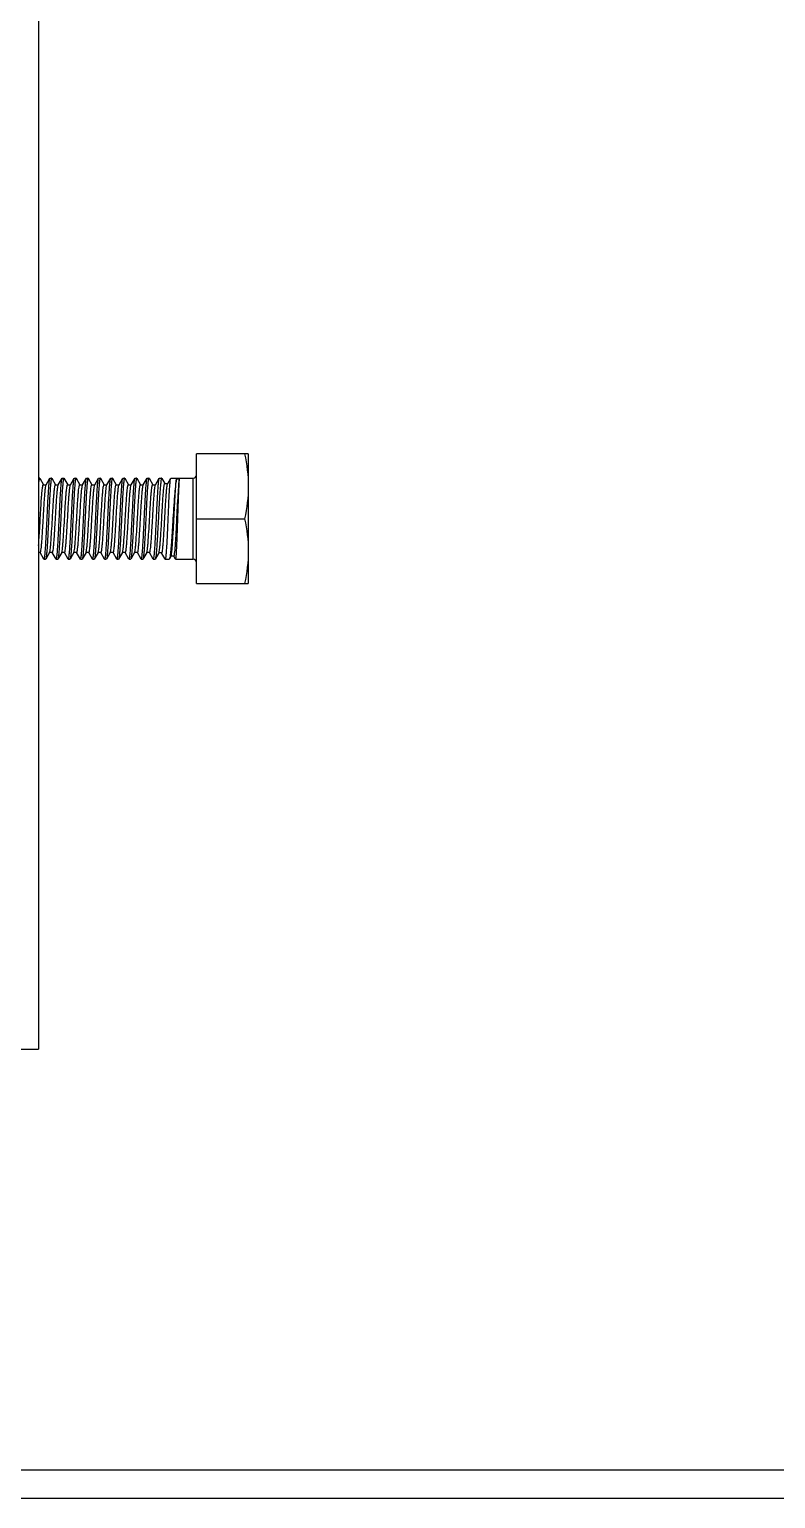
# Model space of a CAD drawing. Extents: x -427546 to -314919, y 698702 to 968782.
# Drawn here: x -417808 to -417338, y 893810 to 894737 of the extents above; entities that cross this region are included whole.
import ezdxf

# ---------------------------------------------------------------- set-up
doc = ezdxf.new("R2010")
doc.units = 0
doc.header["$LTSCALE"] = 1000
doc.header["$MEASUREMENT"] = 0
doc.layers.get('0').update_dxf_attribs({"linetype": 'CONTINUOUS'})

msp = doc.modelspace()

# ---------------------------------------------------------------- linework, layer by layer
for p, q in [((-417802.68, 895790.3), (-417802.68, 894093.48)), ((-417670.31, 894469.13), (-417703.02, 894469.13)), ((-417703.02, 894387.35), (-417703.02, 894469.13)), ((-417670.31, 894469.13), (-417670.31, 894387.35)), ((-417802.68, 894453.79), (-417802.04, 894453.79)), ((-417801.94, 894453.71), (-417802.04, 894453.79)), ((-417801.94, 894453.71), (-417799.59, 894449.65)), ((-417799.65, 894449.65), (-417797.8, 894449.65)), ((-417797.86, 894449.55), (-417795.44, 894453.71)), ((-417795.44, 894453.71), (-417795.34, 894453.79)), ((-417795.34, 894453.79), (-417794.38, 894453.79)), ((-417794.28, 894453.71), (-417794.38, 894453.79)), ((-417794.28, 894453.71), (-417791.93, 894449.65)), ((-417791.99, 894449.65), (-417790.13, 894449.65)), ((-417790.19, 894449.55), (-417787.77, 894453.71)), ((-417787.77, 894453.71), (-417787.67, 894453.79)), ((-417787.67, 894453.79), (-417786.71, 894453.79)), ((-417786.61, 894453.71), (-417786.71, 894453.79)), ((-417786.61, 894453.71), (-417784.26, 894449.65)), ((-417784.32, 894449.65), (-417782.46, 894449.65)), ((-417782.52, 894449.55), (-417780.11, 894453.71)), ((-417780.11, 894453.71), (-417780.01, 894453.79)), ((-417780.01, 894453.79), (-417779.05, 894453.79)), ((-417778.94, 894453.71), (-417779.05, 894453.79)), ((-417778.94, 894453.71), (-417776.6, 894449.65)), ((-417776.66, 894449.65), (-417774.8, 894449.65)), ((-417774.86, 894449.55), (-417772.44, 894453.71)), ((-417772.44, 894453.71), (-417772.34, 894453.79)), ((-417772.34, 894453.79), (-417771.38, 894453.79)), ((-417771.28, 894453.71), (-417771.38, 894453.79)), ((-417771.28, 894453.71), (-417768.93, 894449.65)), ((-417768.99, 894449.65), (-417767.13, 894449.65)), ((-417767.19, 894449.55), (-417764.77, 894453.71)), ((-417764.77, 894453.71), (-417764.67, 894453.79)), ((-417764.67, 894453.79), (-417763.71, 894453.79)), ((-417763.61, 894453.71), (-417761.26, 894449.65)), ((-417761.32, 894449.65), (-417759.47, 894449.65)), ((-417759.53, 894449.55), (-417757.11, 894453.71)), ((-417757.11, 894453.71), (-417757.01, 894453.79)), ((-417757.01, 894453.79), (-417756.05, 894453.79)), ((-417755.95, 894453.71), (-417756.05, 894453.79)), ((-417755.95, 894453.71), (-417753.6, 894449.65)), ((-417753.66, 894449.65), (-417751.8, 894449.65)), ((-417751.86, 894449.55), (-417749.44, 894453.71)), ((-417749.44, 894453.71), (-417749.34, 894453.79)), ((-417749.34, 894453.79), (-417748.38, 894453.79)), ((-417748.28, 894453.71), (-417748.38, 894453.79)), ((-417748.28, 894453.71), (-417745.93, 894449.65)), ((-417745.99, 894449.65), (-417744.13, 894449.65)), ((-417744.19, 894449.55), (-417741.77, 894453.71)), ((-417741.77, 894453.71), (-417741.67, 894453.79)), ((-417741.67, 894453.79), (-417740.71, 894453.79)), ((-417740.61, 894453.71), (-417740.71, 894453.79)), ((-417740.61, 894453.71), (-417738.26, 894449.65)), ((-417738.32, 894449.65), (-417736.47, 894449.65)), ((-417736.53, 894449.55), (-417734.11, 894453.71)), ((-417734.11, 894453.71), (-417734.01, 894453.79)), ((-417734.01, 894453.79), (-417733.05, 894453.79)), ((-417732.95, 894453.71), (-417730.6, 894449.65)), ((-417730.66, 894449.65), (-417728.8, 894449.65)), ((-417728.86, 894449.55), (-417726.44, 894453.71)), ((-417726.44, 894453.71), (-417726.34, 894453.79)), ((-417726.34, 894453.79), (-417724.89, 894453.79)), ((-417724.75, 894453.68), (-417724.89, 894453.79)), ((-417724.75, 894453.68), (-417722.91, 894450.51)), ((-417722.97, 894450.51), (-417721.11, 894450.51)), ((-417721.17, 894450.41), (-417719.24, 894453.73)), ((-417719.24, 894453.73), (-417719.17, 894453.79)), ((-417719.17, 894453.79), (-417705.06, 894453.79)), ((-417713.67, 894453.21), (-417715.59, 894453.21)), ((-417705.06, 894402.68), (-417705.06, 894453.79)), ((-417703.02, 894428.24), (-417672.61, 894428.24)), ((-417801.57, 894406.82), (-417802.68, 894406.82)), ((-417799.27, 894402.77), (-417801.63, 894406.82)), ((-417799.27, 894402.77), (-417799.17, 894402.68)), ((-417799.17, 894402.68), (-417798.21, 894402.68)), ((-417798.11, 894402.77), (-417798.21, 894402.68)), ((-417795.7, 894406.93), (-417798.11, 894402.77)), ((-417793.9, 894406.82), (-417795.76, 894406.82)), ((-417795.7, 894406.93), (-417795.64, 894407.07)), ((-417791.61, 894402.77), (-417793.96, 894406.82)), ((-417791.61, 894402.77), (-417791.51, 894402.68)), ((-417791.51, 894402.68), (-417790.55, 894402.68)), ((-417790.44, 894402.77), (-417790.55, 894402.68)), ((-417788.03, 894406.93), (-417790.44, 894402.77)), ((-417786.24, 894406.82), (-417788.09, 894406.82)), ((-417788.03, 894406.93), (-417787.97, 894407.06)), ((-417783.94, 894402.77), (-417786.3, 894406.82)), ((-417783.94, 894402.77), (-417783.84, 894402.68)), ((-417783.84, 894402.68), (-417782.88, 894402.68)), ((-417782.78, 894402.77), (-417782.88, 894402.68)), ((-417780.37, 894406.93), (-417782.78, 894402.77)), ((-417778.57, 894406.82), (-417780.43, 894406.82)), ((-417780.37, 894406.93), (-417780.31, 894407.05)), ((-417776.27, 894402.77), (-417778.63, 894406.82)), ((-417776.27, 894402.77), (-417776.17, 894402.68)), ((-417776.17, 894402.68), (-417775.21, 894402.68)), ((-417775.11, 894402.77), (-417775.21, 894402.68)), ((-417772.7, 894406.93), (-417775.11, 894402.77)), ((-417770.91, 894406.82), (-417772.76, 894406.82)), ((-417772.7, 894406.93), (-417772.65, 894407.05)), ((-417768.61, 894402.77), (-417770.97, 894406.82)), ((-417768.61, 894402.77), (-417768.51, 894402.68)), ((-417768.51, 894402.68), (-417767.55, 894402.68)), ((-417767.45, 894402.77), (-417767.55, 894402.68)), ((-417765.04, 894406.93), (-417767.45, 894402.77)), ((-417763.24, 894406.82), (-417765.1, 894406.82)), ((-417765.04, 894406.93), (-417764.98, 894407.04)), ((-417760.94, 894402.77), (-417763.3, 894406.82)), ((-417760.94, 894402.77), (-417760.84, 894402.68)), ((-417760.84, 894402.68), (-417759.88, 894402.68)), ((-417759.78, 894402.77), (-417759.88, 894402.68)), ((-417757.37, 894406.93), (-417759.78, 894402.77)), ((-417755.57, 894406.82), (-417757.43, 894406.82)), ((-417753.27, 894402.77), (-417755.63, 894406.82)), ((-417753.27, 894402.77), (-417753.17, 894402.68)), ((-417753.17, 894402.68), (-417752.21, 894402.68)), ((-417749.7, 894406.93), (-417752.11, 894402.77)), ((-417747.91, 894406.82), (-417749.76, 894406.82)), ((-417749.7, 894406.93), (-417749.65, 894407.03)), ((-417745.61, 894402.77), (-417747.97, 894406.82)), ((-417745.51, 894402.68), (-417744.55, 894402.68)), ((-417744.45, 894402.77), (-417744.55, 894402.68)), ((-417742.04, 894406.93), (-417744.45, 894402.77)), ((-417740.24, 894406.82), (-417742.1, 894406.82)), ((-417742.04, 894406.93), (-417741.99, 894407.03)), ((-417737.94, 894402.77), (-417740.3, 894406.82)), ((-417737.94, 894402.77), (-417737.84, 894402.68)), ((-417737.84, 894402.68), (-417736.88, 894402.68)), ((-417736.78, 894402.77), (-417736.88, 894402.68)), ((-417734.37, 894406.93), (-417736.78, 894402.77)), ((-417732.57, 894406.82), (-417734.43, 894406.82)), ((-417734.37, 894406.93), (-417734.32, 894407.02)), ((-417730.27, 894402.77), (-417732.63, 894406.82)), ((-417730.27, 894402.77), (-417730.17, 894402.68)), ((-417730.17, 894402.68), (-417729.13, 894402.68)), ((-417729.02, 894402.78), (-417729.13, 894402.68)), ((-417726.7, 894406.78), (-417729.02, 894402.78)), ((-417724.9, 894406.68), (-417726.76, 894406.68)), ((-417722.68, 894402.76), (-417724.96, 894406.68)), ((-417722.68, 894402.76), (-417722.59, 894402.68)), ((-417722.59, 894402.68), (-417720.28, 894402.68)), ((-417720.12, 894402.82), (-417720.28, 894402.68)), ((-417719.02, 894404.71), (-417720.12, 894402.82)), ((-417717.21, 894404.62), (-417719.07, 894404.62)), ((-417716.17, 894402.73), (-417717.25, 894404.59)), ((-417716.17, 894402.73), (-417716.12, 894402.68)), ((-417716.12, 894402.68), (-417705.06, 894402.68)), ((-417703.02, 894387.35), (-417670.31, 894387.35)), ((-418012.23, 894093.48), (-417802.68, 894093.48)), ((-414369.28, 893827.71), (-417835.91, 893827.71)), ((-414369.28, 893809.82), (-417835.91, 893809.82))]:
    msp.add_line(p, q)
for centre, start, end in [((-417705.06, 894455.84), 270, 0), ((-417705.06, 894400.64), 0, 90)]:
    msp.add_arc(centre, 2.04, start, end)
for points in [[(-417672.61, 894469.13), (-417671.2, 894462.42), (-417670.31, 894455.54), (-417670.31, 894448.68)], [(-417670.31, 894448.68), (-417670.31, 894441.83), (-417671.2, 894434.95), (-417672.61, 894428.24)], [(-417672.61, 894428.24), (-417671.2, 894421.53), (-417670.31, 894414.65), (-417670.31, 894407.8)], [(-417670.31, 894407.8), (-417670.31, 894400.94), (-417671.2, 894394.06), (-417672.61, 894387.35)]]:
    msp.add_open_spline(points, degree=3)
for points, knots in [([(-417802.04, 894453.79), (-417802.14, 894453.79), (-417802.27, 894453.39), (-417802.39, 894452.82), (-417802.55, 894451.7), (-417802.64, 894450.86), (-417802.68, 894450.37)], [0, 0, 0, 0, 0.077049, 0.268055, 0.577055, 1, 1, 1, 1]), ([(-417802.68, 894411.31), (-417802.53, 894412.91), (-417802.27, 894416.5), (-417801.91, 894422.28), (-417801.55, 894428.63), (-417801.19, 894434.95), (-417800.88, 894439.91), (-417800.62, 894443.4), (-417800.43, 894445.53), (-417800.25, 894447.21), (-417800.07, 894448.51), (-417799.92, 894449.19), (-417799.76, 894449.65), (-417799.65, 894449.65)], [0, 0, 0, 0, 0.125273, 0.280526, 0.451, 0.620464, 0.772784, 0.837888, 0.893492, 0.938284, 0.971239, 0.991709, 1, 1, 1, 1]), ([(-417801.57, 894406.82), (-417801.52, 894406.82), (-417801.41, 894406.97), (-417801.26, 894407.47), (-417801.05, 894408.6), (-417800.84, 894410.43), (-417800.62, 894412.92), (-417800.4, 894415.95), (-417800.17, 894419.43), (-417799.94, 894423.23), (-417799.64, 894428.52), (-417799.34, 894433.77), (-417799.03, 894438.78), (-417798.81, 894442.06), (-417798.58, 894444.84), (-417798.37, 894447.03), (-417798.14, 894448.52), (-417797.99, 894449.32), (-417797.86, 894449.55)], [0, 0, 0, 0, 0.003516, 0.010771, 0.037949, 0.081609, 0.140308, 0.211978, 0.294061, 0.383613, 0.477416, 0.664254, 0.750571, 0.827952, 0.893624, 0.945254, 0.981055, 1, 1, 1, 1]), ([(-417797.26, 894428.24), (-417797.11, 894431.34), (-417796.89, 894435.85), (-417796.59, 894441.62), (-417796.37, 894445.35), (-417796.14, 894448.49), (-417795.94, 894450.95), (-417795.71, 894452.59), (-417795.58, 894453.46), (-417795.44, 894453.71)], [0, 0, 0, 0, 0.364023, 0.530311, 0.678342, 0.803036, 0.90014, 0.966414, 1, 1, 1, 1]), ([(-417794.38, 894453.79), (-417794.44, 894453.79), (-417794.55, 894453.59), (-417794.64, 894453.24), (-417794.76, 894452.61), (-417794.93, 894451.35), (-417795.13, 894449.22), (-417795.36, 894446.08), (-417795.59, 894442.26), (-417795.83, 894437.89), (-417796.06, 894433.16), (-417796.22, 894429.9), (-417796.29, 894428.24)], [0, 0, 0, 0, 0.006679, 0.021742, 0.04591, 0.079126, 0.171519, 0.295578, 0.446611, 0.618856, 0.8057, 1, 1, 1, 1]), ([(-417795.64, 894407.07), (-417795.52, 894407.37), (-417795.36, 894408.26), (-417795.14, 894409.91), (-417794.93, 894412.2), (-417794.61, 894416.28), (-417794.25, 894422.22), (-417793.89, 894428.52), (-417793.59, 894433.72), (-417793.37, 894437.43), (-417793.14, 894440.81), (-417792.92, 894443.76), (-417792.7, 894446.17), (-417792.5, 894447.94), (-417792.3, 894449.03), (-417792.15, 894449.51), (-417792.04, 894449.65), (-417791.99, 894449.65)], [0, 0, 0, 0, 0.023139, 0.062463, 0.116774, 0.184236, 0.348936, 0.533941, 0.62611, 0.713772, 0.793885, 0.863675, 0.920735, 0.963127, 0.989505, 0.996557, 1, 1, 1, 1]), ([(-417793.9, 894406.82), (-417793.85, 894406.82), (-417793.74, 894406.97), (-417793.59, 894407.47), (-417793.39, 894408.6), (-417793.18, 894410.43), (-417792.95, 894412.92), (-417792.73, 894415.95), (-417792.5, 894419.43), (-417792.27, 894423.23), (-417791.97, 894428.52), (-417791.68, 894433.77), (-417791.36, 894438.78), (-417791.14, 894442.06), (-417790.91, 894444.84), (-417790.7, 894447.03), (-417790.47, 894448.52), (-417790.33, 894449.32), (-417790.19, 894449.55)], [0, 0, 0, 0, 0.003516, 0.010771, 0.037949, 0.081609, 0.140308, 0.211978, 0.294061, 0.383613, 0.477416, 0.664254, 0.750571, 0.827952, 0.893624, 0.945254, 0.981055, 1, 1, 1, 1]), ([(-417789.59, 894428.24), (-417789.44, 894431.34), (-417789.23, 894435.85), (-417788.92, 894441.62), (-417788.7, 894445.35), (-417788.48, 894448.49), (-417788.28, 894450.95), (-417788.04, 894452.59), (-417787.92, 894453.46), (-417787.77, 894453.71)], [0, 0, 0, 0, 0.364021, 0.530313, 0.678345, 0.803036, 0.900138, 0.966413, 1, 1, 1, 1]), ([(-417786.71, 894453.79), (-417786.77, 894453.79), (-417786.88, 894453.59), (-417786.97, 894453.24), (-417787.09, 894452.61), (-417787.26, 894451.35), (-417787.46, 894449.22), (-417787.69, 894446.08), (-417787.93, 894442.26), (-417788.16, 894437.9), (-417788.39, 894433.16), (-417788.55, 894429.9), (-417788.63, 894428.24)], [0, 0, 0, 0, 0.006669, 0.021718, 0.045876, 0.079084, 0.171468, 0.295521, 0.446556, 0.618814, 0.805682, 1, 1, 1, 1]), ([(-417787.97, 894407.06), (-417787.86, 894407.37), (-417787.7, 894408.25), (-417787.48, 894409.89), (-417787.27, 894412.18), (-417786.95, 894416.26), (-417786.58, 894422.2), (-417786.22, 894428.5), (-417785.93, 894433.71), (-417785.7, 894437.41), (-417785.48, 894440.8), (-417785.26, 894443.75), (-417785.04, 894446.17), (-417784.83, 894447.94), (-417784.63, 894449.03), (-417784.48, 894449.51), (-417784.37, 894449.65), (-417784.32, 894449.65)], [0, 0, 0, 0, 0.023, 0.06221, 0.116433, 0.183837, 0.348506, 0.533571, 0.625793, 0.713517, 0.793694, 0.863545, 0.920659, 0.963092, 0.989496, 0.996554, 1, 1, 1, 1]), ([(-417786.24, 894406.82), (-417786.19, 894406.82), (-417786.08, 894406.97), (-417785.92, 894407.47), (-417785.72, 894408.6), (-417785.51, 894410.43), (-417785.29, 894412.92), (-417785.06, 894415.95), (-417784.84, 894419.43), (-417784.61, 894423.23), (-417784.3, 894428.52), (-417784.01, 894433.77), (-417783.7, 894438.78), (-417783.47, 894442.06), (-417783.24, 894444.84), (-417783.04, 894447.03), (-417782.8, 894448.52), (-417782.66, 894449.32), (-417782.52, 894449.55)], [0, 0, 0, 0, 0.003516, 0.010771, 0.037949, 0.081609, 0.140308, 0.211978, 0.294061, 0.383613, 0.477416, 0.664254, 0.750571, 0.827952, 0.893624, 0.945254, 0.981055, 1, 1, 1, 1]), ([(-417781.92, 894428.24), (-417781.77, 894431.34), (-417781.56, 894435.85), (-417781.25, 894441.62), (-417781.03, 894445.35), (-417780.81, 894448.49), (-417780.61, 894450.95), (-417780.37, 894452.59), (-417780.25, 894453.46), (-417780.11, 894453.71)], [0, 0, 0, 0, 0.364026, 0.530319, 0.678348, 0.803035, 0.900137, 0.966414, 1, 1, 1, 1]), ([(-417779.05, 894453.79), (-417779.1, 894453.79), (-417779.22, 894453.59), (-417779.3, 894453.24), (-417779.43, 894452.61), (-417779.59, 894451.35), (-417779.8, 894449.21), (-417780.03, 894446.08), (-417780.26, 894442.25), (-417780.49, 894437.89), (-417780.73, 894433.16), (-417780.88, 894429.9), (-417780.96, 894428.24)], [0, 0, 0, 0, 0.00669, 0.021765, 0.045943, 0.079167, 0.171572, 0.295635, 0.446661, 0.618889, 0.805716, 1, 1, 1, 1]), ([(-417780.31, 894407.05), (-417780.19, 894407.36), (-417780.04, 894408.24), (-417779.81, 894409.88), (-417779.6, 894412.16), (-417779.28, 894416.24), (-417778.92, 894422.18), (-417778.56, 894428.48), (-417778.26, 894433.69), (-417778.04, 894437.4), (-417777.81, 894440.79), (-417777.59, 894443.74), (-417777.37, 894446.16), (-417777.16, 894447.94), (-417776.96, 894449.03), (-417776.81, 894449.51), (-417776.7, 894449.65), (-417776.66, 894449.65)], [0, 0, 0, 0, 0.022862, 0.061956, 0.116091, 0.183437, 0.348074, 0.5332, 0.625476, 0.713261, 0.793503, 0.863416, 0.920583, 0.963057, 0.989487, 0.996552, 1, 1, 1, 1]), ([(-417778.57, 894406.82), (-417778.52, 894406.82), (-417778.41, 894406.97), (-417778.26, 894407.47), (-417778.05, 894408.6), (-417777.85, 894410.43), (-417777.62, 894412.92), (-417777.4, 894415.95), (-417777.17, 894419.43), (-417776.94, 894423.23), (-417776.64, 894428.52), (-417776.34, 894433.77), (-417776.03, 894438.78), (-417775.81, 894442.06), (-417775.58, 894444.84), (-417775.37, 894447.03), (-417775.14, 894448.52), (-417774.99, 894449.32), (-417774.86, 894449.55)], [0, 0, 0, 0, 0.003516, 0.010771, 0.037949, 0.081609, 0.140308, 0.211978, 0.294061, 0.383613, 0.477416, 0.664254, 0.750571, 0.827952, 0.893624, 0.945254, 0.981055, 1, 1, 1, 1]), ([(-417774.26, 894428.24), (-417774.11, 894431.34), (-417773.89, 894435.85), (-417773.59, 894441.62), (-417773.37, 894445.35), (-417773.14, 894448.49), (-417772.94, 894450.95), (-417772.71, 894452.59), (-417772.58, 894453.46), (-417772.44, 894453.71)], [0, 0, 0, 0, 0.364024, 0.530311, 0.678342, 0.803035, 0.900139, 0.966414, 1, 1, 1, 1]), ([(-417771.38, 894453.79), (-417771.44, 894453.79), (-417771.55, 894453.59), (-417771.64, 894453.24), (-417771.76, 894452.61), (-417771.93, 894451.35), (-417772.13, 894449.22), (-417772.36, 894446.08), (-417772.59, 894442.26), (-417772.83, 894437.89), (-417773.06, 894433.16), (-417773.22, 894429.9), (-417773.3, 894428.24)], [0, 0, 0, 0, 0.006677, 0.021735, 0.045901, 0.079116, 0.171512, 0.295573, 0.4466, 0.618843, 0.805694, 1, 1, 1, 1]), ([(-417772.65, 894407.05), (-417772.53, 894407.35), (-417772.37, 894408.23), (-417772.15, 894409.86), (-417771.94, 894412.14), (-417771.62, 894416.21), (-417771.25, 894422.16), (-417770.89, 894428.47), (-417770.59, 894433.68), (-417770.37, 894437.39), (-417770.15, 894440.78), (-417769.93, 894443.74), (-417769.7, 894446.16), (-417769.5, 894447.93), (-417769.3, 894449.03), (-417769.15, 894449.51), (-417769.04, 894449.65), (-417768.99, 894449.65)], [0, 0, 0, 0, 0.022723, 0.061701, 0.115749, 0.183037, 0.347642, 0.532829, 0.625158, 0.713005, 0.793312, 0.863286, 0.920506, 0.963022, 0.989478, 0.99655, 1, 1, 1, 1]), ([(-417770.91, 894406.82), (-417770.86, 894406.82), (-417770.74, 894406.97), (-417770.59, 894407.47), (-417770.39, 894408.6), (-417770.18, 894410.43), (-417769.95, 894412.92), (-417769.73, 894415.95), (-417769.5, 894419.43), (-417769.28, 894423.23), (-417768.97, 894428.52), (-417768.68, 894433.77), (-417768.36, 894438.78), (-417768.14, 894442.06), (-417767.91, 894444.84), (-417767.7, 894447.03), (-417767.47, 894448.52), (-417767.33, 894449.32), (-417767.19, 894449.55)], [0, 0, 0, 0, 0.003516, 0.010771, 0.037949, 0.081609, 0.140308, 0.211978, 0.294061, 0.383613, 0.477416, 0.664254, 0.750571, 0.827952, 0.893624, 0.945254, 0.981055, 1, 1, 1, 1]), ([(-417766.59, 894428.24), (-417766.44, 894431.34), (-417766.23, 894435.85), (-417765.92, 894441.62), (-417765.7, 894445.35), (-417765.48, 894448.49), (-417765.28, 894450.95), (-417765.04, 894452.59), (-417764.92, 894453.46), (-417764.77, 894453.71)], [0, 0, 0, 0, 0.364026, 0.530313, 0.678337, 0.803029, 0.900137, 0.966414, 1, 1, 1, 1]), ([(-417763.71, 894453.79), (-417763.77, 894453.79), (-417763.88, 894453.59), (-417763.97, 894453.24), (-417764.09, 894452.61), (-417764.26, 894451.35), (-417764.47, 894449.21), (-417764.69, 894446.08), (-417764.93, 894442.25), (-417765.16, 894437.89), (-417765.39, 894433.16), (-417765.55, 894429.9), (-417765.63, 894428.24)], [0, 0, 0, 0, 0.006697, 0.021777, 0.045962, 0.079191, 0.171605, 0.29567, 0.44669, 0.618909, 0.805726, 1, 1, 1, 1]), ([(-417764.98, 894407.04), (-417764.86, 894407.34), (-417764.71, 894408.22), (-417764.49, 894409.84), (-417764.27, 894412.12), (-417763.95, 894416.19), (-417763.58, 894422.14), (-417763.23, 894428.45), (-417762.93, 894433.66), (-417762.7, 894437.38), (-417762.48, 894440.77), (-417762.26, 894443.73), (-417762.04, 894446.15), (-417761.83, 894447.93), (-417761.63, 894449.03), (-417761.48, 894449.51), (-417761.37, 894449.65), (-417761.32, 894449.65)], [0, 0, 0, 0, 0.022584, 0.061447, 0.115407, 0.182636, 0.34721, 0.532457, 0.62484, 0.712749, 0.79312, 0.863155, 0.920429, 0.962986, 0.989469, 0.996548, 1, 1, 1, 1]), ([(-417763.61, 894453.71), (-417763.63, 894453.73), (-417763.65, 894453.77), (-417763.69, 894453.79), (-417763.71, 894453.79)], [0, 0, 0, 0, 0.600612, 1, 1, 1, 1]), ([(-417763.24, 894406.82), (-417763.19, 894406.82), (-417763.08, 894406.97), (-417762.93, 894407.47), (-417762.72, 894408.6), (-417762.51, 894410.43), (-417762.29, 894412.92), (-417762.06, 894415.95), (-417761.84, 894419.43), (-417761.61, 894423.23), (-417761.31, 894428.52), (-417761.01, 894433.77), (-417760.7, 894438.78), (-417760.47, 894442.06), (-417760.25, 894444.84), (-417760.04, 894447.03), (-417759.8, 894448.52), (-417759.66, 894449.32), (-417759.53, 894449.55)], [0, 0, 0, 0, 0.003516, 0.010772, 0.037949, 0.081609, 0.140308, 0.211978, 0.294061, 0.383612, 0.477416, 0.664254, 0.750571, 0.827952, 0.893624, 0.945254, 0.981055, 1, 1, 1, 1]), ([(-417758.92, 894428.24), (-417758.78, 894431.34), (-417758.56, 894435.85), (-417758.25, 894441.62), (-417758.04, 894445.35), (-417757.81, 894448.49), (-417757.61, 894450.95), (-417757.37, 894452.59), (-417757.25, 894453.46), (-417757.11, 894453.71)], [0, 0, 0, 0, 0.364026, 0.530312, 0.67834, 0.803034, 0.90014, 0.966415, 1, 1, 1, 1]), ([(-417756.05, 894453.79), (-417756.1, 894453.79), (-417756.22, 894453.59), (-417756.3, 894453.24), (-417756.43, 894452.61), (-417756.59, 894451.35), (-417756.8, 894449.21), (-417757.03, 894446.08), (-417757.26, 894442.25), (-417757.49, 894437.89), (-417757.73, 894433.16), (-417757.88, 894429.9), (-417757.96, 894428.24)], [0, 0, 0, 0, 0.006686, 0.021757, 0.045931, 0.079152, 0.171553, 0.295615, 0.446644, 0.618879, 0.805711, 1, 1, 1, 1]), ([(-417757.32, 894407.04), (-417757.2, 894407.34), (-417757.04, 894408.21), (-417756.82, 894409.83), (-417756.61, 894412.1), (-417756.29, 894416.17), (-417755.92, 894422.12), (-417755.56, 894428.43), (-417755.26, 894433.64), (-417755.04, 894437.36), (-417754.82, 894440.77), (-417754.59, 894443.72), (-417754.37, 894446.15), (-417754.17, 894447.93), (-417753.97, 894449.03), (-417753.82, 894449.51), (-417753.71, 894449.65), (-417753.66, 894449.65)], [0, 0, 0, 0, 0.022445, 0.061192, 0.115065, 0.182235, 0.346776, 0.532084, 0.624521, 0.712492, 0.792928, 0.863025, 0.920353, 0.962951, 0.98946, 0.996545, 1, 1, 1, 1]), ([(-417755.57, 894406.82), (-417755.52, 894406.82), (-417755.41, 894406.97), (-417755.26, 894407.47), (-417755.05, 894408.6), (-417754.85, 894410.43), (-417754.62, 894412.92), (-417754.4, 894415.95), (-417754.17, 894419.43), (-417753.94, 894423.23), (-417753.64, 894428.52), (-417753.34, 894433.77), (-417753.03, 894438.78), (-417752.81, 894442.06), (-417752.58, 894444.84), (-417752.37, 894447.03), (-417752.14, 894448.52), (-417752, 894449.32), (-417751.86, 894449.55)], [0, 0, 0, 0, 0.003516, 0.010772, 0.037949, 0.081609, 0.140308, 0.211978, 0.294061, 0.383612, 0.477416, 0.664253, 0.750571, 0.827952, 0.893624, 0.945254, 0.981055, 1, 1, 1, 1]), ([(-417751.26, 894428.24), (-417751.11, 894431.34), (-417750.89, 894435.85), (-417750.59, 894441.62), (-417750.37, 894445.35), (-417750.14, 894448.49), (-417749.95, 894450.95), (-417749.71, 894452.59), (-417749.58, 894453.46), (-417749.44, 894453.71)], [0, 0, 0, 0, 0.364021, 0.530311, 0.678343, 0.803036, 0.90014, 0.966414, 1, 1, 1, 1]), ([(-417748.38, 894453.79), (-417748.44, 894453.79), (-417748.55, 894453.59), (-417748.64, 894453.24), (-417748.76, 894452.61), (-417748.93, 894451.35), (-417749.13, 894449.22), (-417749.36, 894446.08), (-417749.59, 894442.26), (-417749.83, 894437.89), (-417750.06, 894433.16), (-417750.22, 894429.9), (-417750.3, 894428.24)], [0, 0, 0, 0, 0.006676, 0.021736, 0.045901, 0.079115, 0.171505, 0.295563, 0.446596, 0.618846, 0.805696, 1, 1, 1, 1]), ([(-417749.65, 894407.03), (-417749.53, 894407.33), (-417749.38, 894408.19), (-417749.16, 894409.81), (-417748.94, 894412.09), (-417748.62, 894416.15), (-417748.25, 894422.1), (-417747.9, 894428.41), (-417747.6, 894433.63), (-417747.37, 894437.35), (-417747.15, 894440.76), (-417746.93, 894443.72), (-417746.71, 894446.15), (-417746.5, 894447.93), (-417746.3, 894449.03), (-417746.15, 894449.51), (-417746.04, 894449.65), (-417745.99, 894449.65)], [0, 0, 0, 0, 0.022306, 0.060937, 0.114721, 0.181834, 0.346342, 0.531711, 0.624202, 0.712235, 0.792736, 0.862894, 0.920276, 0.962916, 0.98945, 0.996543, 1, 1, 1, 1]), ([(-417747.91, 894406.82), (-417747.86, 894406.82), (-417747.74, 894406.97), (-417747.59, 894407.47), (-417747.39, 894408.6), (-417747.18, 894410.43), (-417746.95, 894412.92), (-417746.73, 894415.95), (-417746.5, 894419.43), (-417746.28, 894423.23), (-417745.97, 894428.52), (-417745.68, 894433.77), (-417745.37, 894438.78), (-417745.14, 894442.06), (-417744.91, 894444.84), (-417744.7, 894447.03), (-417744.47, 894448.52), (-417744.33, 894449.32), (-417744.19, 894449.55)], [0, 0, 0, 0, 0.003515, 0.010772, 0.037949, 0.081609, 0.140308, 0.211978, 0.294061, 0.383612, 0.477415, 0.664253, 0.750571, 0.827952, 0.893624, 0.945254, 0.981055, 1, 1, 1, 1]), ([(-417743.59, 894428.24), (-417743.44, 894431.34), (-417743.23, 894435.85), (-417742.92, 894441.62), (-417742.7, 894445.35), (-417742.48, 894448.49), (-417742.28, 894450.95), (-417742.04, 894452.59), (-417741.92, 894453.46), (-417741.77, 894453.71)], [0, 0, 0, 0, 0.364021, 0.530314, 0.678346, 0.803036, 0.900137, 0.966413, 1, 1, 1, 1]), ([(-417740.71, 894453.79), (-417740.77, 894453.79), (-417740.88, 894453.59), (-417740.97, 894453.24), (-417741.09, 894452.61), (-417741.26, 894451.35), (-417741.47, 894449.22), (-417741.69, 894446.08), (-417741.93, 894442.26), (-417742.16, 894437.9), (-417742.39, 894433.16), (-417742.55, 894429.9), (-417742.63, 894428.24)], [0, 0, 0, 0, 0.006669, 0.021718, 0.045876, 0.079084, 0.171468, 0.295522, 0.446557, 0.618815, 0.805682, 1, 1, 1, 1]), ([(-417741.99, 894407.03), (-417741.87, 894407.32), (-417741.71, 894408.18), (-417741.49, 894409.8), (-417741.28, 894412.07), (-417740.96, 894416.13), (-417740.59, 894422.08), (-417740.23, 894428.39), (-417739.93, 894433.61), (-417739.71, 894437.34), (-417739.48, 894440.75), (-417739.26, 894443.71), (-417739.04, 894446.14), (-417738.83, 894447.93), (-417738.63, 894449.03), (-417738.48, 894449.51), (-417738.37, 894449.65), (-417738.32, 894449.65)], [0, 0, 0, 0, 0.022167, 0.060682, 0.114378, 0.181432, 0.345908, 0.531337, 0.623882, 0.711978, 0.792543, 0.862763, 0.920199, 0.962881, 0.989441, 0.996541, 1, 1, 1, 1]), ([(-417740.24, 894406.82), (-417740.19, 894406.82), (-417740.08, 894406.97), (-417739.93, 894407.47), (-417739.72, 894408.6), (-417739.51, 894410.43), (-417739.29, 894412.92), (-417739.06, 894415.95), (-417738.84, 894419.43), (-417738.61, 894423.23), (-417738.31, 894428.52), (-417738.01, 894433.77), (-417737.7, 894438.78), (-417737.47, 894442.06), (-417737.25, 894444.84), (-417737.04, 894447.03), (-417736.8, 894448.52), (-417736.66, 894449.32), (-417736.53, 894449.55)], [0, 0, 0, 0, 0.003515, 0.010772, 0.037949, 0.081609, 0.140308, 0.211978, 0.294061, 0.383612, 0.477415, 0.664253, 0.750571, 0.827952, 0.893624, 0.945254, 0.981055, 1, 1, 1, 1]), ([(-417735.92, 894428.24), (-417735.78, 894431.34), (-417735.56, 894435.85), (-417735.25, 894441.62), (-417735.04, 894445.35), (-417734.81, 894448.49), (-417734.61, 894450.95), (-417734.38, 894452.59), (-417734.25, 894453.46), (-417734.11, 894453.71)], [0, 0, 0, 0, 0.364026, 0.530319, 0.678348, 0.803035, 0.900137, 0.966414, 1, 1, 1, 1]), ([(-417733.05, 894453.79), (-417733.1, 894453.79), (-417733.22, 894453.59), (-417733.31, 894453.24), (-417733.43, 894452.61), (-417733.6, 894451.35), (-417733.8, 894449.21), (-417734.03, 894446.08), (-417734.26, 894442.26), (-417734.49, 894437.89), (-417734.73, 894433.16), (-417734.88, 894429.9), (-417734.96, 894428.24)], [0, 0, 0, 0, 0.006688, 0.021753, 0.045929, 0.079148, 0.171548, 0.29561, 0.446639, 0.618873, 0.805706, 1, 1, 1, 1]), ([(-417734.32, 894407.02), (-417734.2, 894407.31), (-417734.05, 894408.17), (-417733.83, 894409.78), (-417733.61, 894412.05), (-417733.29, 894416.11), (-417732.92, 894422.06), (-417732.57, 894428.37), (-417732.27, 894433.6), (-417732.04, 894437.33), (-417731.82, 894440.74), (-417731.6, 894443.71), (-417731.37, 894446.14), (-417731.17, 894447.92), (-417730.97, 894449.03), (-417730.82, 894449.51), (-417730.71, 894449.65), (-417730.66, 894449.65)], [0, 0, 0, 0, 0.022028, 0.060426, 0.114034, 0.181029, 0.345472, 0.530963, 0.623561, 0.71172, 0.79235, 0.862632, 0.920122, 0.962845, 0.989432, 0.996538, 1, 1, 1, 1]), ([(-417732.95, 894453.71), (-417732.96, 894453.73), (-417732.98, 894453.77), (-417733.03, 894453.79), (-417733.05, 894453.79)], [0, 0, 0, 0, 0.600476, 1, 1, 1, 1]), ([(-417732.57, 894406.82), (-417732.52, 894406.82), (-417732.41, 894406.97), (-417732.26, 894407.47), (-417732.06, 894408.6), (-417731.85, 894410.43), (-417731.62, 894412.92), (-417731.4, 894415.95), (-417731.17, 894419.43), (-417730.94, 894423.23), (-417730.64, 894428.52), (-417730.34, 894433.77), (-417730.03, 894438.78), (-417729.81, 894442.06), (-417729.58, 894444.84), (-417729.37, 894447.03), (-417729.14, 894448.52), (-417729, 894449.32), (-417728.86, 894449.55)], [0, 0, 0, 0, 0.003515, 0.010772, 0.037949, 0.081609, 0.140308, 0.211978, 0.294061, 0.383612, 0.477415, 0.664253, 0.750571, 0.827952, 0.893624, 0.945254, 0.981055, 1, 1, 1, 1]), ([(-417728.26, 894428.24), (-417728.11, 894431.34), (-417727.89, 894435.85), (-417727.59, 894441.62), (-417727.37, 894445.35), (-417727.14, 894448.49), (-417726.95, 894450.95), (-417726.71, 894452.59), (-417726.58, 894453.46), (-417726.44, 894453.71)], [0, 0, 0, 0, 0.364024, 0.530312, 0.678343, 0.803036, 0.90014, 0.966414, 1, 1, 1, 1]), ([(-417724.89, 894453.79), (-417724.95, 894453.79), (-417725.08, 894453.6), (-417725.19, 894453.24), (-417725.33, 894452.61), (-417725.52, 894451.35), (-417725.75, 894449.22), (-417726.01, 894446.08), (-417726.27, 894442.26), (-417726.53, 894437.89), (-417726.79, 894433.16), (-417726.97, 894429.9), (-417727.05, 894428.24)], [0, 0, 0, 0, 0.007187, 0.022465, 0.046744, 0.080015, 0.172417, 0.296393, 0.447275, 0.619318, 0.805937, 1, 1, 1, 1]), ([(-417726.7, 894406.78), (-417726.56, 894407.02), (-417726.41, 894407.84), (-417726.18, 894409.38), (-417725.97, 894411.65), (-417725.74, 894414.51), (-417725.51, 894417.89), (-417725.19, 894423.04), (-417724.9, 894428.43), (-417724.59, 894433.85), (-417724.36, 894437.72), (-417724.14, 894441.26), (-417723.91, 894444.35), (-417723.69, 894446.87), (-417723.48, 894448.72), (-417723.28, 894449.86), (-417723.13, 894450.36), (-417723.02, 894450.51), (-417722.97, 894450.51)], [0, 0, 0, 0, 0.019036, 0.055162, 0.107284, 0.173532, 0.25149, 0.338305, 0.525651, 0.619397, 0.708683, 0.790327, 0.861445, 0.919555, 0.962678, 0.989457, 0.996584, 1, 1, 1, 1]), ([(-417724.9, 894406.68), (-417724.85, 894406.68), (-417724.73, 894406.84), (-417724.58, 894407.35), (-417724.37, 894408.52), (-417724.16, 894410.42), (-417723.93, 894412.99), (-417723.71, 894416.13), (-417723.48, 894419.71), (-417723.25, 894423.62), (-417722.94, 894429.05), (-417722.65, 894434.41), (-417722.34, 894439.52), (-417722.11, 894442.85), (-417721.88, 894445.67), (-417721.68, 894447.88), (-417721.45, 894449.38), (-417721.31, 894450.17), (-417721.17, 894450.41)], [0, 0, 0, 0, 0.003526, 0.010871, 0.03842, 0.082642, 0.142013, 0.214376, 0.297085, 0.387117, 0.481196, 0.667858, 0.753739, 0.830507, 0.895467, 0.946372, 0.98153, 1, 1, 1, 1]), ([(-417720.84, 894428.24), (-417720.7, 894431.36), (-417720.51, 894435.91), (-417720.24, 894441.72), (-417720.05, 894445.47), (-417719.85, 894448.6), (-417719.68, 894451.05), (-417719.46, 894452.65), (-417719.37, 894453.5), (-417719.24, 894453.73)], [0, 0, 0, 0, 0.366748, 0.534004, 0.682559, 0.80722, 0.903651, 0.968552, 1, 1, 1, 1]), ([(-417719.02, 894404.71), (-417718.89, 894404.94), (-417718.76, 894405.73), (-417718.53, 894407.23), (-417718.33, 894409.44), (-417718.12, 894412.25), (-417717.91, 894415.6), (-417717.61, 894420.79), (-417717.27, 894427.69), (-417716.86, 894435.89), (-417716.48, 894443.26), (-417716.07, 894448.93), (-417715.81, 894452.07), (-417715.59, 894453.21)], [0, 0, 0, 0, 0.016498, 0.048153, 0.094091, 0.152829, 0.222461, 0.300749, 0.473185, 0.64885, 0.806645, 0.928205, 1, 1, 1, 1]), ([(-417715.59, 894453.21), (-417715.71, 894452.79), (-417715.92, 894451.71), (-417716.33, 894448.74), (-417716.78, 894443.67), (-417717.3, 894436.42), (-417717.63, 894431.07), (-417717.81, 894428.24)], [0, 0, 0, 0, 0.052104, 0.130854, 0.359409, 0.660459, 1, 1, 1, 1]), ([(-417717.21, 894404.62), (-417717.16, 894404.62), (-417717.05, 894404.78), (-417716.97, 894405.09), (-417716.85, 894405.62), (-417716.69, 894406.69), (-417716.5, 894408.5), (-417716.28, 894411.17), (-417716.06, 894414.44), (-417715.84, 894418.19), (-417715.62, 894422.29), (-417715.33, 894428.07), (-417714.98, 894435.14), (-417714.59, 894442.81), (-417714.17, 894448.74), (-417713.9, 894452.02), (-417713.67, 894453.21)], [0, 0, 0, 0, 0.003181, 0.009997, 0.020842, 0.035708, 0.077022, 0.132568, 0.200428, 0.278278, 0.363482, 0.453195, 0.634322, 0.798504, 0.925407, 1, 1, 1, 1]), ([(-417714.75, 894428.24), (-417714.66, 894431.07), (-417714.48, 894436.42), (-417714.24, 894443.66), (-417713.97, 894449.15), (-417713.82, 894452.14), (-417713.67, 894453.21)], [0, 0, 0, 0, 0.340216, 0.641739, 0.870295, 1, 1, 1, 1]), ([(-417799.17, 894402.68), (-417799.11, 894402.68), (-417799, 894402.89), (-417798.91, 894403.24), (-417798.79, 894403.87), (-417798.62, 894405.13), (-417798.42, 894407.27), (-417798.19, 894410.4), (-417797.96, 894414.22), (-417797.72, 894418.59), (-417797.49, 894423.32), (-417797.33, 894426.58), (-417797.26, 894428.24)], [0, 0, 0, 0, 0.006696, 0.021778, 0.045962, 0.079192, 0.171607, 0.295672, 0.44669, 0.618908, 0.805728, 1, 1, 1, 1]), ([(-417796.29, 894428.24), (-417796.44, 894425.14), (-417796.66, 894420.63), (-417796.96, 894414.86), (-417797.18, 894411.13), (-417797.41, 894407.99), (-417797.61, 894405.53), (-417797.84, 894403.89), (-417797.97, 894403.02), (-417798.11, 894402.77)], [0, 0, 0, 0, 0.36397, 0.530239, 0.678254, 0.802945, 0.900063, 0.966368, 1, 1, 1, 1]), ([(-417791.51, 894402.68), (-417791.45, 894402.68), (-417791.34, 894402.89), (-417791.25, 894403.24), (-417791.13, 894403.87), (-417790.96, 894405.13), (-417790.75, 894407.26), (-417790.52, 894410.4), (-417790.29, 894414.22), (-417790.06, 894418.58), (-417789.82, 894423.32), (-417789.67, 894426.58), (-417789.59, 894428.24)], [0, 0, 0, 0, 0.006683, 0.02175, 0.045921, 0.079139, 0.171534, 0.295592, 0.446617, 0.618856, 0.805703, 1, 1, 1, 1]), ([(-417788.63, 894428.24), (-417788.78, 894425.14), (-417788.99, 894420.63), (-417789.3, 894414.86), (-417789.52, 894411.13), (-417789.74, 894407.99), (-417789.94, 894405.53), (-417790.18, 894403.89), (-417790.3, 894403.02), (-417790.44, 894402.77)], [0, 0, 0, 0, 0.363954, 0.530216, 0.678234, 0.802928, 0.900053, 0.966366, 1, 1, 1, 1]), ([(-417783.84, 894402.68), (-417783.78, 894402.68), (-417783.67, 894402.89), (-417783.58, 894403.24), (-417783.46, 894403.86), (-417783.29, 894405.13), (-417783.09, 894407.26), (-417782.86, 894410.4), (-417782.63, 894414.22), (-417782.39, 894418.58), (-417782.16, 894423.32), (-417782, 894426.58), (-417781.92, 894428.24)], [0, 0, 0, 0, 0.006669, 0.021719, 0.045878, 0.079087, 0.171477, 0.295536, 0.446573, 0.618824, 0.805681, 1, 1, 1, 1]), ([(-417780.96, 894428.24), (-417781.11, 894425.14), (-417781.32, 894420.63), (-417781.63, 894414.86), (-417781.85, 894411.13), (-417782.07, 894407.99), (-417782.27, 894405.53), (-417782.51, 894403.89), (-417782.63, 894403.02), (-417782.78, 894402.77)], [0, 0, 0, 0, 0.363958, 0.530229, 0.678249, 0.80294, 0.900058, 0.966367, 1, 1, 1, 1]), ([(-417776.17, 894402.68), (-417776.12, 894402.68), (-417776, 894402.89), (-417775.91, 894403.24), (-417775.79, 894403.86), (-417775.62, 894405.13), (-417775.42, 894407.26), (-417775.19, 894410.4), (-417774.96, 894414.22), (-417774.73, 894418.58), (-417774.49, 894423.32), (-417774.34, 894426.58), (-417774.26, 894428.24)], [0, 0, 0, 0, 0.006673, 0.021729, 0.045891, 0.079103, 0.17149, 0.295546, 0.446581, 0.618835, 0.805691, 1, 1, 1, 1]), ([(-417773.3, 894428.24), (-417773.44, 894425.14), (-417773.66, 894420.63), (-417773.96, 894414.86), (-417774.18, 894411.13), (-417774.41, 894407.99), (-417774.61, 894405.53), (-417774.84, 894403.89), (-417774.97, 894403.02), (-417775.11, 894402.77)], [0, 0, 0, 0, 0.363957, 0.530226, 0.678246, 0.80294, 0.90006, 0.966367, 1, 1, 1, 1]), ([(-417768.51, 894402.68), (-417768.45, 894402.68), (-417768.34, 894402.89), (-417768.25, 894403.24), (-417768.13, 894403.87), (-417767.96, 894405.13), (-417767.75, 894407.26), (-417767.53, 894410.4), (-417767.29, 894414.22), (-417767.06, 894418.58), (-417766.82, 894423.32), (-417766.67, 894426.58), (-417766.59, 894428.24)], [0, 0, 0, 0, 0.006683, 0.02175, 0.045922, 0.079141, 0.171538, 0.295599, 0.446629, 0.61887, 0.805706, 1, 1, 1, 1]), ([(-417765.63, 894428.24), (-417765.78, 894425.14), (-417765.99, 894420.63), (-417766.3, 894414.86), (-417766.52, 894411.13), (-417766.74, 894407.99), (-417766.94, 894405.53), (-417767.18, 894403.89), (-417767.3, 894403.02), (-417767.45, 894402.77)], [0, 0, 0, 0, 0.363961, 0.530224, 0.678244, 0.802939, 0.900061, 0.966368, 1, 1, 1, 1]), ([(-417760.84, 894402.68), (-417760.78, 894402.68), (-417760.67, 894402.89), (-417760.58, 894403.24), (-417760.46, 894403.87), (-417760.29, 894405.13), (-417760.09, 894407.26), (-417759.86, 894410.4), (-417759.63, 894414.22), (-417759.39, 894418.59), (-417759.16, 894423.32), (-417759, 894426.58), (-417758.92, 894428.24)], [0, 0, 0, 0, 0.006693, 0.021771, 0.045952, 0.079178, 0.171587, 0.295651, 0.446675, 0.618899, 0.805721, 1, 1, 1, 1]), ([(-417757.96, 894428.24), (-417758.11, 894425.14), (-417758.32, 894420.63), (-417758.63, 894414.86), (-417758.85, 894411.13), (-417759.08, 894407.99), (-417759.27, 894405.53), (-417759.51, 894403.89), (-417759.64, 894403.02), (-417759.78, 894402.77)], [0, 0, 0, 0, 0.363963, 0.530226, 0.67824, 0.802935, 0.900059, 0.966368, 1, 1, 1, 1]), ([(-417753.17, 894402.68), (-417753.12, 894402.68), (-417753, 894402.89), (-417752.91, 894403.24), (-417752.79, 894403.87), (-417752.62, 894405.13), (-417752.42, 894407.26), (-417752.19, 894410.4), (-417751.96, 894414.22), (-417751.73, 894418.59), (-417751.49, 894423.32), (-417751.34, 894426.58), (-417751.26, 894428.24)], [0, 0, 0, 0, 0.006694, 0.021774, 0.045957, 0.079186, 0.171599, 0.295663, 0.446681, 0.618902, 0.805725, 1, 1, 1, 1]), ([(-417750.3, 894428.24), (-417750.44, 894425.14), (-417750.66, 894420.63), (-417750.96, 894414.86), (-417751.18, 894411.13), (-417751.41, 894407.99), (-417751.61, 894405.53), (-417751.84, 894403.89), (-417751.97, 894403.02), (-417752.11, 894402.77)], [0, 0, 0, 0, 0.363971, 0.530241, 0.678257, 0.802947, 0.900064, 0.966368, 1, 1, 1, 1]), ([(-417745.51, 894402.68), (-417745.45, 894402.68), (-417745.34, 894402.89), (-417745.25, 894403.24), (-417745.13, 894403.87), (-417744.96, 894405.13), (-417744.75, 894407.26), (-417744.53, 894410.4), (-417744.29, 894414.22), (-417744.06, 894418.58), (-417743.83, 894423.32), (-417743.67, 894426.58), (-417743.59, 894428.24)], [0, 0, 0, 0, 0.006682, 0.021747, 0.045917, 0.079134, 0.171527, 0.295584, 0.44661, 0.618852, 0.805701, 1, 1, 1, 1]), ([(-417742.63, 894428.24), (-417742.78, 894425.14), (-417742.99, 894420.63), (-417743.3, 894414.86), (-417743.52, 894411.13), (-417743.74, 894407.99), (-417743.94, 894405.53), (-417744.18, 894403.89), (-417744.3, 894403.02), (-417744.45, 894402.77)], [0, 0, 0, 0, 0.363954, 0.530216, 0.678234, 0.802928, 0.900053, 0.966366, 1, 1, 1, 1]), ([(-417737.84, 894402.68), (-417737.78, 894402.68), (-417737.67, 894402.89), (-417737.58, 894403.24), (-417737.46, 894403.86), (-417737.29, 894405.13), (-417737.09, 894407.26), (-417736.86, 894410.4), (-417736.63, 894414.22), (-417736.39, 894418.58), (-417736.16, 894423.32), (-417736, 894426.58), (-417735.92, 894428.24)], [0, 0, 0, 0, 0.006669, 0.02172, 0.045879, 0.079089, 0.171479, 0.295539, 0.446576, 0.618826, 0.805682, 1, 1, 1, 1]), ([(-417734.96, 894428.24), (-417735.11, 894425.14), (-417735.33, 894420.63), (-417735.63, 894414.86), (-417735.85, 894411.13), (-417736.08, 894407.99), (-417736.27, 894405.53), (-417736.51, 894403.89), (-417736.64, 894403.02), (-417736.78, 894402.77)], [0, 0, 0, 0, 0.363959, 0.530229, 0.678249, 0.80294, 0.900058, 0.966367, 1, 1, 1, 1]), ([(-417730.17, 894402.68), (-417730.12, 894402.68), (-417730, 894402.89), (-417729.92, 894403.24), (-417729.79, 894403.86), (-417729.63, 894405.13), (-417729.42, 894407.26), (-417729.19, 894410.4), (-417728.96, 894414.22), (-417728.73, 894418.58), (-417728.49, 894423.32), (-417728.34, 894426.58), (-417728.26, 894428.24)], [0, 0, 0, 0, 0.006673, 0.021727, 0.045889, 0.079101, 0.171487, 0.295543, 0.446578, 0.618832, 0.80569, 1, 1, 1, 1]), ([(-417727.05, 894428.24), (-417727.22, 894425.15), (-417727.45, 894420.66), (-417727.79, 894414.9), (-417728.02, 894411.17), (-417728.26, 894408.04), (-417728.48, 894405.57), (-417728.73, 894403.92), (-417728.87, 894403.04), (-417729.02, 894402.78)], [0, 0, 0, 0, 0.362797, 0.528646, 0.676443, 0.801155, 0.898568, 0.965462, 1, 1, 1, 1]), ([(-417722.59, 894402.68), (-417722.53, 894402.68), (-417722.43, 894402.9), (-417722.35, 894403.24), (-417722.24, 894403.87), (-417722.08, 894405.13), (-417721.89, 894407.26), (-417721.68, 894410.4), (-417721.47, 894414.22), (-417721.26, 894418.59), (-417721.05, 894423.32), (-417720.91, 894426.58), (-417720.84, 894428.24)], [0, 0, 0, 0, 0.006494, 0.021489, 0.045625, 0.078827, 0.171228, 0.295321, 0.446402, 0.618703, 0.80562, 1, 1, 1, 1]), ([(-417717.81, 894428.24), (-417718, 894425.18), (-417718.28, 894420.73), (-417718.67, 894415.03), (-417718.95, 894411.32), (-417719.24, 894408.18), (-417719.5, 894405.7), (-417719.78, 894404), (-417719.96, 894403.1), (-417720.12, 894402.82)], [0, 0, 0, 0, 0.359329, 0.52395, 0.67108, 0.795828, 0.894098, 0.962746, 1, 1, 1, 1]), ([(-417716.12, 894402.68), (-417716.07, 894402.68), (-417715.99, 894402.91), (-417715.92, 894403.23), (-417715.84, 894403.87), (-417715.75, 894404.7), (-417715.67, 894405.77), (-417715.55, 894407.62), (-417715.4, 894410.4), (-417715.24, 894414.22), (-417715.07, 894418.58), (-417714.91, 894423.32), (-417714.8, 894426.58), (-417714.75, 894428.24)], [0, 0, 0, 0, 0.005906, 0.02066, 0.044668, 0.077802, 0.119769, 0.170184, 0.29436, 0.445608, 0.618145, 0.805336, 1, 1, 1, 1])]:
    msp.add_open_spline(points, degree=3, knots=knots)

doc.saveas('drawing.dxf')
